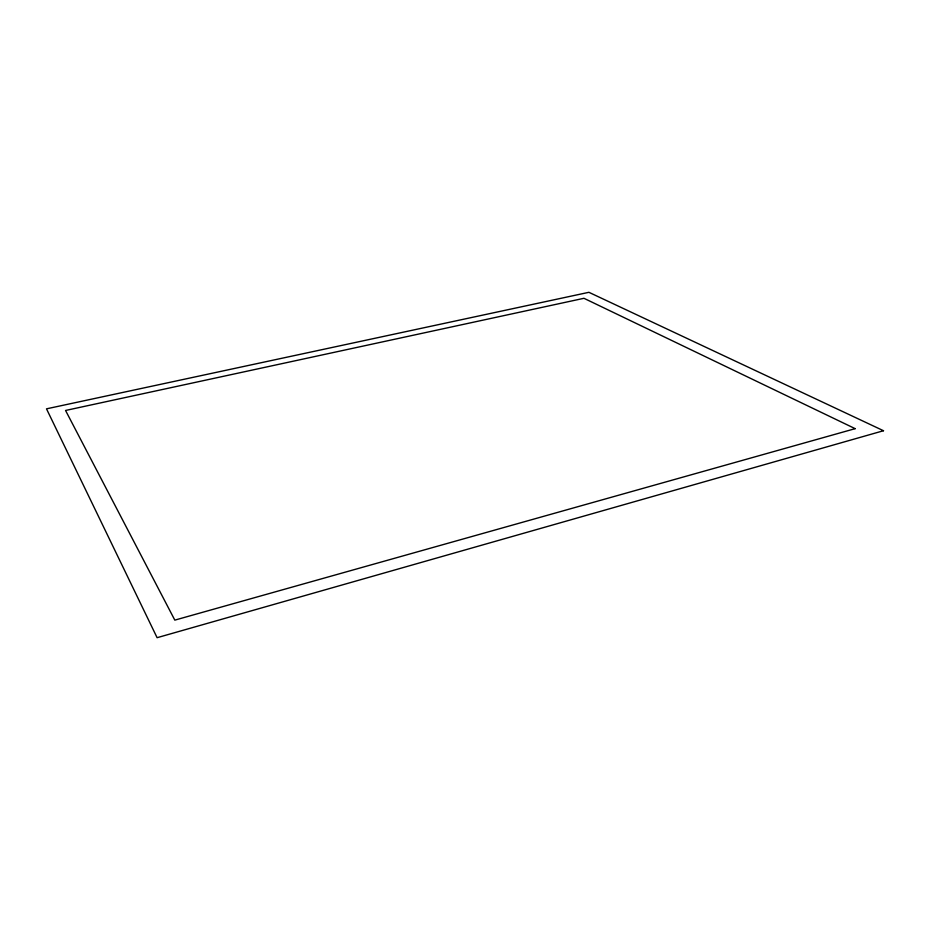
<?xml version="1.0" encoding="UTF-8"?>
<svg xmlns="http://www.w3.org/2000/svg" width="930" height="930" viewBox="0 0 930 930"><rect width="100%" height="100%" fill="white"/><g stroke="black" fill="none" stroke-linecap="round" stroke-linejoin="round"><path stroke-width="1.4" d="M883.5 430.73L157.1 637.689L46.5 408.84L588.911 292.311L883.5 430.73M855.158 428.66L174.817 620.124L65.553 410.467L583.959 298.298L855.158 428.66"/></g></svg>
